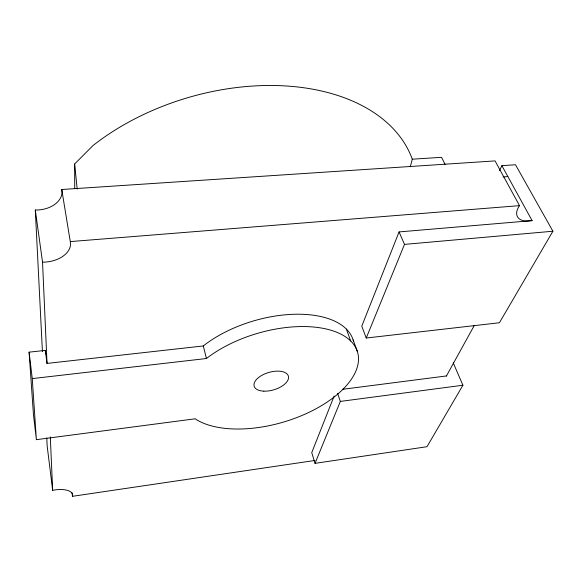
<?xml version="1.0" encoding="UTF-8"?>
<svg xmlns="http://www.w3.org/2000/svg" width="582" height="582" viewBox="0 0 582 582"><rect width="100%" height="100%" fill="white"/><g stroke="black" fill="none" stroke-linecap="round" stroke-linejoin="round"><path stroke-width="0.87" d="M410.295 166.736L412.296 159.192L441.549 157.322L445.106 164.422M334.148 396.007L311.741 452.643L315.037 463.352L427.006 446.7L462.923 385.233L453.218 362.841M501.873 165.674L532.108 220.629L399.063 231.92L361.778 326.16L366.238 338.026L499.429 322.748L552.9 231.236L515.499 164.75L501.873 165.674L499.516 170.555M315.037 463.352L340.339 401.413L337.589 393.323M366.238 338.026L404.497 244.389L399.063 231.92M446.336 376.139L474.345 325.36M74.714 188.517L74.641 163.979L93.04 145.522A198.12 127.429 -16.4 0 1 412.296 159.192M46.764 437.882L47.171 446.059L52.671 490.342A17.504 7.675 -9.9 0 1 72.51 496.308L314.927 460.464M340.339 401.413L462.923 385.233M532.108 220.629L526.332 221.065A22.734 12.106 -28 0 1 519.508 205.642L495.056 160.901L61.75 189.506A24.342 16.805 -4.9 0 1 35.298 210.007L42.421 351.637M36.382 439.679L195.37 418.771L196.112 419.455A90.981 46.218 -16.4 0 0 323.781 404.243A90.981 46.218 -16.4 0 0 336.032 331.966A90.981 46.218 -16.4 0 0 206.443 358.512L32.257 378.598L36.382 439.679L33.443 414.537L29.1 352.154L45.316 350.4L47.033 363.415L203.293 345.955A90.181 46.786 -16.4 0 1 294.026 314.273A90.181 46.786 -16.4 0 1 353.572 341.532M342.769 389.278L446.445 375.943M404.497 244.389L552.9 231.236M47.04 363.583L42.537 262.176A25.419 16.449 -6.3 0 0 70.284 241.588L519.508 205.642M353.107 339.852L357.406 351.63M346.355 329.063L350.684 340.979M203.293 345.955L206.443 358.512M61.75 189.506L70.284 241.588M35.298 210.007L42.537 262.176M72.023 492.75L72.51 496.308M29.1 352.154L32.257 378.598M74.641 163.979L77.202 189.106M45.316 350.4L45.483 354.009M50.299 436.922L52.671 490.342M507.817 176.477A21.876 12.513 -29.3 0 1 503.088 176.863M263.835 391.155A17.853 9.043 -16.4 0 0 288.519 376.707A17.853 9.043 -16.4 0 0 261.434 375.579A17.853 9.043 -16.4 0 0 263.835 391.155"/></g></svg>
